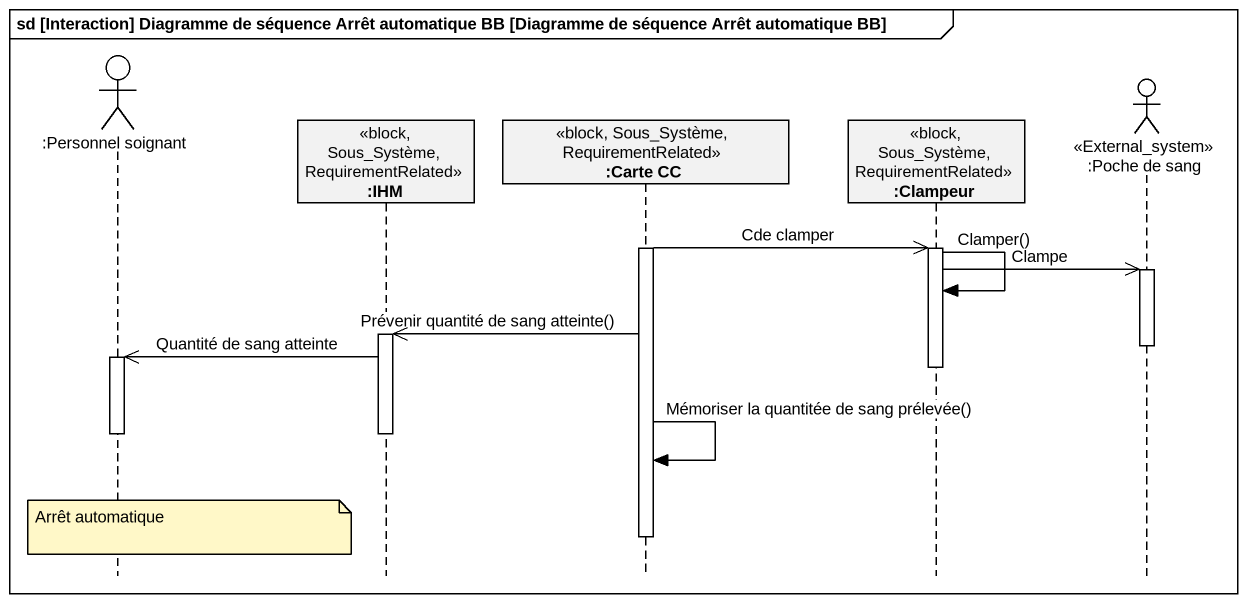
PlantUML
@startuml
mainframe sd [Interaction] Diagramme de séquence Arrêt automatique BB [Diagramme de séquence Arrêt automatique BB]
hide footbox
actor ":Personnel soignant" as Personnel_soignant
participant ":IHM" as IHM <<block, Sous_Système, RequirementRelated>>
participant ":Carte CC" as Carte_CC <<block, Sous_Système, RequirementRelated>>
participant ":Clampeur" as Clampeur <<block, Sous_Système, RequirementRelated>>
actor ":Poche de sang" as Poche_de_sang <<External_system>>

activate Carte_CC
Carte_CC ->> Clampeur : Cde clamper
activate Clampeur
Clampeur ->> Poche_de_sang : Clampe
activate Poche_de_sang
Clampeur -> Clampeur : Clamper()
Carte_CC ->> IHM : Prévenir quantité de sang atteinte()
activate IHM
deactivate Poche_de_sang
IHM ->> Personnel_soignant : Quantité de sang atteinte
activate Personnel_soignant
deactivate Clampeur
deactivate Personnel_soignant
deactivate IHM
Carte_CC -> Carte_CC : Mémoriser la quantitée de sang prélevée()
note over Personnel_soignant : Arrêt automatique
deactivate Carte_CC
@enduml
